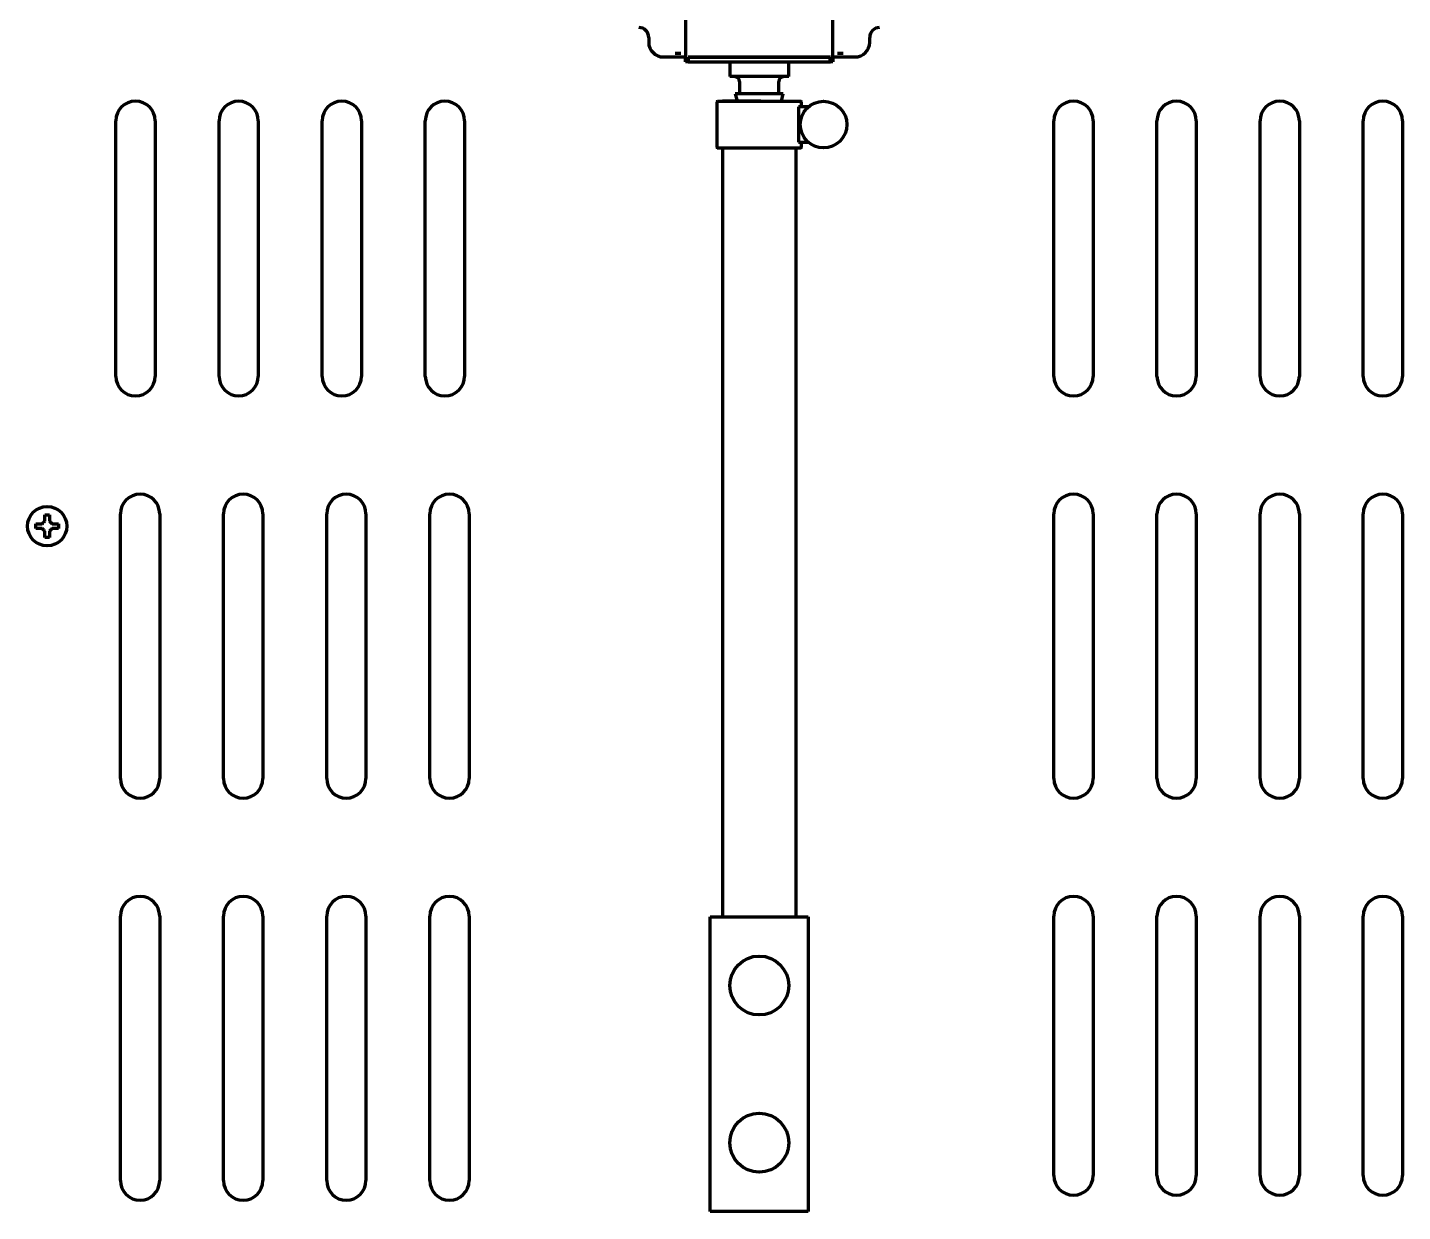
# Model space of a CAD drawing. Header units: inches. Extents: x -3055 to 7244, y 299 to 5591.
# Drawn here: x 3094.1 to 3374.1, y 5001.6 to 5242.6 of the extents above; entities that cross this region are included whole.
import ezdxf

# ---------------------------------------------------------------- set-up
doc = ezdxf.new("R2010")
doc.units = ezdxf.units.IN

msp = doc.modelspace()

# ---------------------------------------------------------------- linework, layer by layer
at = {"linetype": 'Continuous', "lineweight": 70}
for p, q in [((3228.12, 5387.56), (3228.12, 5236.56)), ((3258.12, 5236.56), (3258.12, 5387.56)), ((3220.62, 5240.56), (3220.62, 5239.55)), ((3265.62, 5239.55), (3265.62, 5240.56)), ((3228.12, 5236.56), (3223.63, 5236.56)), ((3227.15, 5237.3), (3226.02, 5237.3)), ((3228.12, 5235.56), (3228.12, 5236.56)), ((3228.12, 5236.56), (3228.13, 5236.56)), ((3228.13, 5236.56), (3228.13, 5235.56)), ((3228.63, 5236.56), (3228.63, 5235.56)), ((3257.61, 5236.56), (3228.63, 5236.56)), ((3228.71, 5236.56), (3257.54, 5236.56)), ((3228.71, 5235.56), (3228.71, 5236.56)), ((3257.54, 5235.56), (3257.54, 5236.56)), ((3257.61, 5236.56), (3257.61, 5235.56)), ((3258.11, 5236.56), (3258.11, 5235.56)), ((3258.11, 5236.56), (3258.12, 5236.56)), ((3258.12, 5235.56), (3258.12, 5236.56)), ((3262.61, 5236.56), (3258.12, 5236.56)), ((3260.22, 5237.3), (3259.09, 5237.3)), ((3228.12, 5235.56), (3228.13, 5235.56)), ((3228.63, 5235.56), (3228.13, 5235.56)), ((3228.63, 5235.56), (3228.71, 5235.56)), ((3228.71, 5235.56), (3257.54, 5235.56)), ((3237.12, 5235.56), (3237.12, 5232.56)), ((3249.12, 5232.56), (3249.12, 5235.56)), ((3257.54, 5235.56), (3257.61, 5235.56)), ((3258.11, 5235.56), (3257.61, 5235.56)), ((3258.11, 5235.56), (3258.12, 5235.56)), ((3243.12, 5232.56), (3237.12, 5232.56)), ((3239.12, 5231.56), (3239.12, 5229.26)), ((3249.12, 5232.56), (3243.12, 5232.56)), ((3247.12, 5229.26), (3247.12, 5231.56)), ((3238.22, 5229.06), (3238.6, 5227.56)), ((3248.02, 5229.06), (3238.22, 5229.06)), ((3247.63, 5227.56), (3248.02, 5229.06)), ((3234.52, 5227.41), (3234.52, 5218.21)), ((3234.67, 5227.56), (3251.57, 5227.56)), ((3251.12, 5226.41), (3251.12, 5219.21)), ((3253.12, 5226.41), (3251.12, 5226.41)), ((3251.72, 5226.41), (3251.72, 5227.41)), ((3112.12, 5171.56), (3112.12, 5223.56)), ((3120.12, 5223.56), (3120.12, 5171.56)), ((3133.12, 5171.56), (3133.12, 5223.56)), ((3141.12, 5223.56), (3141.12, 5171.56)), ((3154.12, 5171.56), (3154.12, 5223.56)), ((3162.12, 5223.56), (3162.12, 5171.56)), ((3175.12, 5171.56), (3175.12, 5223.56)), ((3183.12, 5223.56), (3183.12, 5171.56)), ((3303.12, 5171.56), (3303.12, 5223.56)), ((3311.12, 5223.56), (3311.12, 5171.56)), ((3324.12, 5171.56), (3324.12, 5223.56)), ((3332.12, 5223.56), (3332.12, 5171.56)), ((3345.12, 5171.56), (3345.12, 5223.56)), ((3353.12, 5223.56), (3353.12, 5171.56)), ((3366.12, 5171.56), (3366.12, 5223.56)), ((3374.12, 5223.56), (3374.12, 5171.56)), ((3251.12, 5219.21), (3253.12, 5219.21)), ((3251.72, 5218.21), (3251.72, 5219.21)), ((3234.67, 5218.06), (3243.12, 5218.06)), ((3243.12, 5218.06), (3251.57, 5218.06)), ((3095.82, 5141.06), (3095.82, 5141.56)), ((3095.82, 5140.56), (3095.82, 5141.06)), ((3100.42, 5141.56), (3100.42, 5141.06)), ((3100.42, 5141.06), (3100.42, 5140.56)), ((3113.04, 5089.7), (3113.04, 5143.56)), ((3121.04, 5143.56), (3121.04, 5089.7)), ((3134.04, 5089.7), (3134.04, 5143.56)), ((3142.04, 5143.56), (3142.04, 5089.7)), ((3155.04, 5089.7), (3155.04, 5143.56)), ((3163.04, 5143.56), (3163.04, 5089.7)), ((3176.04, 5089.7), (3176.04, 5143.56)), ((3184.04, 5143.56), (3184.04, 5089.7)), ((3303.12, 5089.7), (3303.12, 5143.56)), ((3311.12, 5143.56), (3311.12, 5089.7)), ((3324.12, 5089.7), (3324.12, 5143.56)), ((3332.12, 5143.56), (3332.12, 5089.7)), ((3345.12, 5089.7), (3345.12, 5143.56)), ((3353.12, 5143.56), (3353.12, 5089.7)), ((3366.12, 5089.7), (3366.12, 5143.56)), ((3374.12, 5143.56), (3374.12, 5089.7)), ((3113.04, 5007.85), (3113.04, 5061.7)), ((3121.04, 5061.7), (3121.04, 5007.85)), ((3134.04, 5007.85), (3134.04, 5061.7)), ((3142.04, 5061.7), (3142.04, 5007.85)), ((3155.04, 5007.85), (3155.04, 5061.7)), ((3163.04, 5061.7), (3163.04, 5007.85)), ((3176.04, 5007.85), (3176.04, 5061.7)), ((3184.04, 5061.7), (3184.04, 5007.85)), ((3233.12, 5061.56), (3234.82, 5061.56)), ((3233.12, 5001.56), (3233.12, 5061.56)), ((3234.82, 5061.56), (3251.42, 5061.56)), ((3251.42, 5061.56), (3253.12, 5061.56)), ((3253.12, 5061.56), (3253.12, 5001.56)), ((3303.12, 5008.89), (3303.12, 5061.7)), ((3311.12, 5061.7), (3311.12, 5008.89)), ((3324.12, 5008.89), (3324.12, 5061.7)), ((3332.12, 5061.7), (3332.12, 5008.89)), ((3345.12, 5008.89), (3345.12, 5061.7)), ((3353.12, 5061.7), (3353.12, 5008.89)), ((3366.12, 5008.89), (3366.12, 5061.7)), ((3374.12, 5061.7), (3374.12, 5008.89)), ((3234.82, 5001.56), (3233.12, 5001.56)), ((3251.42, 5001.56), (3234.82, 5001.56)), ((3253.12, 5001.56), (3251.42, 5001.56))]:
    msp.add_line(p, q, dxfattribs=at)
for centre, radius in [((3256.22, 5222.81), 4.75), ((3098.12, 5141.06), 4), ((3243.12, 5047.56), 6), ((3243.12, 5015.56), 6)]:
    msp.add_circle(centre, radius, dxfattribs=at)
for centre, radius, start, end in [((3238.12, 5231.56), 1, 0, 90), ((3248.12, 5231.56), 1, 90, 180), ((3238.92, 5229.26), 0.2, 270, 0), ((3247.32, 5229.26), 0.2, 180, 270), ((3116.12, 5223.56), 4, 0, 180), ((3137.12, 5223.56), 4, 0, 180), ((3158.12, 5223.56), 4, 0, 180), ((3179.12, 5223.56), 4, 0, 180), ((3234.67, 5227.41), 0.15, 90, 180), ((3251.57, 5227.41), 0.15, 0, 90), ((3307.12, 5223.56), 4, 0, 180), ((3328.12, 5223.56), 4, 0, 180), ((3349.12, 5223.56), 4, 0, 180), ((3370.12, 5223.56), 4, 0, 180), ((3234.67, 5218.21), 0.15, 180, 270), ((3251.57, 5218.21), 0.15, 270, 0), ((3116.12, 5171.56), 4, 180, 0), ((3137.12, 5171.56), 4, 180, 0), ((3158.12, 5171.56), 4, 180, 0), ((3179.12, 5171.56), 4, 180, 0), ((3307.12, 5171.56), 4, 180, 0), ((3328.12, 5171.56), 4, 180, 0), ((3349.12, 5171.56), 4, 180, 0), ((3370.12, 5171.56), 4, 180, 0), ((3117.04, 5143.56), 4, 0, 180), ((3138.04, 5143.56), 4, 0, 180), ((3159.04, 5143.56), 4, 0, 180), ((3180.04, 5143.56), 4, 0, 180), ((3307.12, 5143.56), 4, 0, 180), ((3328.12, 5143.56), 4, 0, 180), ((3349.12, 5143.56), 4, 0, 180), ((3370.12, 5143.56), 4, 0, 180), ((3117.04, 5089.7), 4, 180, 0), ((3138.04, 5089.7), 4, 180, 0), ((3159.04, 5089.7), 4, 180, 0), ((3180.04, 5089.7), 4, 180, 0), ((3307.12, 5089.7), 4, 180, 0), ((3328.12, 5089.7), 4, 180, 0), ((3349.12, 5089.7), 4, 180, 0), ((3370.12, 5089.7), 4, 180, 0), ((3117.04, 5061.7), 4, 0, 180), ((3138.04, 5061.7), 4, 0, 180), ((3159.04, 5061.7), 4, 0, 180), ((3180.04, 5061.7), 4, 0, 180), ((3307.12, 5061.7), 4, 0, 180), ((3328.12, 5061.7), 4, 0, 180), ((3349.12, 5061.7), 4, 0, 180), ((3370.12, 5061.7), 4, 0, 180), ((3117.04, 5007.85), 4, 180, 0), ((3138.04, 5007.85), 4, 180, 0), ((3159.04, 5007.85), 4, 180, 0), ((3180.04, 5007.85), 4, 180, 0), ((3307.12, 5008.89), 4, 180, 0), ((3328.12, 5008.89), 4, 180, 0), ((3349.12, 5008.89), 4, 180, 0), ((3370.12, 5008.89), 4, 180, 0)]:
    msp.add_arc(centre, radius, start, end, dxfattribs=at)
for centre, major_axis, ratio, start_param, end_param in [((3218.61, 5240.56), (-2.01, 0), 0.993605, 3.141593, 4.712389), ((3267.63, 5240.56), (-2.01, 0), 0.993605, 4.712389, 6.283185), ((3223.64, 5239.57), (-2.89, -0.89), 0.993, 5.985213, 7.552044), ((3262.6, 5239.57), (-2.89, 0.89), 0.993, 1.872734, 3.439565), ((3243.12, 5227.56), (7.5, 0), 0.000001, 1.528581, 3.141593)]:
    msp.add_ellipse(centre, major_axis=major_axis, ratio=ratio, start_param=start_param, end_param=end_param, dxfattribs=at)
for points, knots in [([(3235.62, 5218.06), (3235.62, 5212.94), (3235.62, 5198.86), (3235.62, 5176.82), (3235.62, 5152.91), (3235.62, 5131.87), (3235.62, 5113.52), (3235.62, 5096.85), (3235.62, 5081.84), (3235.62, 5070.07), (3235.62, 5063.6), (3235.62, 5061.56)], [0, 0, 0, 0, 0.097982, 0.269911, 0.422504, 0.556507, 0.673158, 0.774364, 0.876066, 0.960909, 1, 1, 1, 1]), ([(3250.62, 5061.56), (3250.62, 5066.59), (3250.62, 5078.84), (3250.62, 5097.84), (3250.62, 5119.59), (3250.62, 5143.02), (3250.62, 5169.79), (3250.62, 5195.18), (3250.62, 5211.66), (3250.62, 5218.06)], [0, 0, 0, 0, 0.096478, 0.234774, 0.364273, 0.513298, 0.684052, 0.877415, 1, 1, 1, 1]), ([(3095.82, 5141.56), (3096.02, 5141.56), (3096.23, 5141.56), (3096.56, 5141.56), (3096.67, 5141.56), (3096.89, 5141.56), (3097, 5141.56), (3097.12, 5141.56)], [0, 0, 0, 0, 0.5, 0.5, 0.75, 0.75, 1, 1, 1, 1]), ([(3098.62, 5143.36), (3098.62, 5143.16), (3098.62, 5142.95), (3098.62, 5142.63), (3098.62, 5142.52), (3098.62, 5142.29), (3098.62, 5142.18), (3098.62, 5142.06)], [0, 0, 0, 0, 0.5, 0.5, 0.75, 0.75, 1, 1, 1, 1]), ([(3097.62, 5138.76), (3097.62, 5138.97), (3097.62, 5139.18), (3097.62, 5139.5), (3097.62, 5139.61), (3097.62, 5139.83), (3097.62, 5139.95), (3097.62, 5140.06)], [0, 0, 0, 0, 0.5, 0.5, 0.75, 0.75, 1, 1, 1, 1]), ([(3100.42, 5140.56), (3100.22, 5140.56), (3100.01, 5140.56), (3099.68, 5140.56), (3099.57, 5140.56), (3099.35, 5140.56), (3099.23, 5140.56), (3099.12, 5140.56)], [0, 0, 0, 0, 0.5, 0.5, 0.75, 0.75, 1, 1, 1, 1])]:
    msp.add_open_spline(points, degree=3, knots=knots, dxfattribs=at)
for points in [[(3097.12, 5141.56), (3097.14, 5141.59), (3097.19, 5141.63), (3097.26, 5141.71), (3097.33, 5141.78), (3097.4, 5141.85), (3097.48, 5141.92), (3097.55, 5141.99), (3097.59, 5142.04), (3097.62, 5142.06)], [(3097.62, 5142.06), (3097.62, 5142.12), (3097.62, 5142.23), (3097.62, 5142.39), (3097.62, 5142.55), (3097.62, 5142.7), (3097.62, 5142.85), (3097.62, 5143.01), (3097.62, 5143.18), (3097.62, 5143.3), (3097.62, 5143.36)], [(3097.62, 5143.36), (3097.79, 5143.36), (3098.12, 5143.36), (3098.45, 5143.36), (3098.62, 5143.36)], [(3098.62, 5142.06), (3098.64, 5142.04), (3098.7, 5141.99), (3098.77, 5141.91), (3098.84, 5141.84), (3098.91, 5141.77), (3098.98, 5141.7), (3099.05, 5141.63), (3099.1, 5141.59), (3099.12, 5141.56)], [(3099.12, 5141.56), (3099.17, 5141.56), (3099.28, 5141.56), (3099.44, 5141.56), (3099.6, 5141.56), (3099.76, 5141.56), (3099.91, 5141.56), (3100.07, 5141.56), (3100.23, 5141.56), (3100.35, 5141.56), (3100.42, 5141.56)], [(3097.12, 5140.56), (3097.06, 5140.56), (3096.96, 5140.56), (3096.79, 5140.56), (3096.64, 5140.56), (3096.48, 5140.56), (3096.33, 5140.56), (3096.17, 5140.56), (3096.01, 5140.56), (3095.88, 5140.56), (3095.82, 5140.56)], [(3097.62, 5140.06), (3097.59, 5140.09), (3097.54, 5140.14), (3097.47, 5140.21), (3097.4, 5140.29), (3097.33, 5140.36), (3097.26, 5140.43), (3097.19, 5140.49), (3097.14, 5140.54), (3097.12, 5140.56)], [(3098.62, 5138.76), (3098.45, 5138.76), (3098.12, 5138.76), (3097.79, 5138.76), (3097.62, 5138.76)], [(3099.12, 5140.56), (3099.09, 5140.54), (3099.05, 5140.49), (3098.98, 5140.42), (3098.9, 5140.35), (3098.83, 5140.28), (3098.76, 5140.21), (3098.69, 5140.13), (3098.64, 5140.09), (3098.62, 5140.06)], [(3098.62, 5140.06), (3098.62, 5140.01), (3098.62, 5139.9), (3098.62, 5139.74), (3098.62, 5139.58), (3098.62, 5139.43), (3098.62, 5139.27), (3098.62, 5139.12), (3098.62, 5138.95), (3098.62, 5138.83), (3098.62, 5138.76)]]:
    msp.add_open_spline(points, degree=3, dxfattribs=at)

doc.saveas('drawing.dxf')
